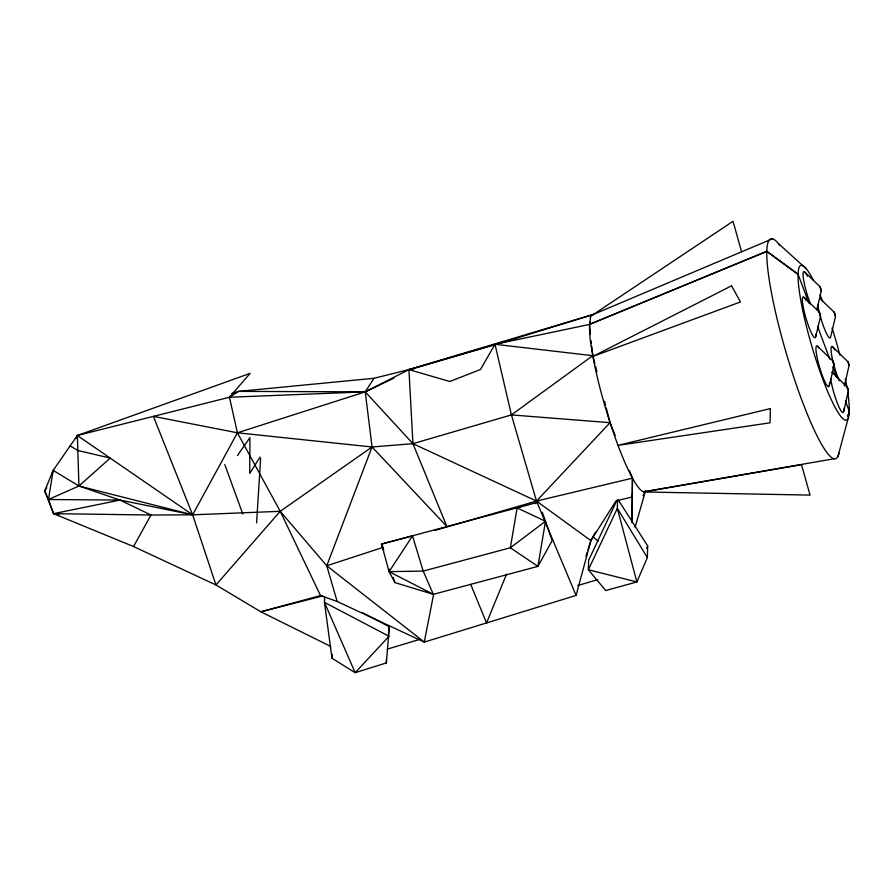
<?xml version="1.0" encoding="UTF-8"?>
<svg xmlns="http://www.w3.org/2000/svg" width="894" height="894" viewBox="0 0 894 894"><rect width="100%" height="100%" fill="white"/><g stroke="black" fill="none" stroke-linecap="round" stroke-linejoin="round"><path stroke-width="1.34" d="M249.94 438.954L249.705 473.474L260.065 457.013M632.147 522.632L632.46 478.167L629.331 470.423M587.984 549.698L590.9 540.635L616.055 500.841L632.192 497.019L632.46 478.167L536.489 501.076L435.02 530.388M631.857 522.454L632.27 494.606L632.192 497.019M816.792 309.782L821.262 290.997L820.826 288.673L819.954 286.683L804.589 271.921M817.742 304.653A21.232 3.241 73.6 0 0 824.726 329.473A21.232 3.241 73.6 0 0 830.727 336.636L835.51 316.51L835.085 314.185L834.203 312.196L819.798 298.35M844.484 383.392A21.232 3.241 73.6 0 1 844.428 385.906L849.076 365.389L848.73 363.512L848.026 361.891L832.549 346.716M324.623 596.969L324.466 602.4L331.998 658.219L355.164 672.701L386.353 662.923L389.315 626.75L362.506 612.703M331.998 658.219L332.11 654.341M386.353 662.923L386.465 658.912M617.575 500.238L617.341 508.384L636.874 581.96L605.707 590.521L588.364 569.757L588.632 560.247L617.016 500.126M647.357 557.599L617.341 508.384L588.364 569.757L636.874 581.96L647.357 557.599L647.681 545.943L618.357 500.059M815.753 336.557L820.547 316.331L820.133 314.04L819.25 312.017L803.952 297.3M829.341 385.537L834.147 365.311L833.733 363.009L832.85 360.997L817.541 346.28M843.712 411.352L848.372 390.723L848.037 388.856L847.322 387.225L831.912 372.094A21.232 3.241 73.6 0 1 833.208 373.703M256.589 522.856L260.635 458.566M388.398 634.807L389.315 626.75M330.624 646.384L260.836 611.798L215.968 584.967L133.541 546.547L53.539 513.648L48.455 499.522L53.182 470.378L77.342 435.501L250.13 373.334L229.456 397.249L77.342 435.501L76.437 438.127M594.834 363.724C591.202 348.381 587.727 332.132 590.699 316.409L593.907 314.275L408.938 369.613L365.244 391.863L237.402 432.797L153.399 416.369L192.635 514.832L215.968 584.967L280.224 511.312L372.049 446.978L412.939 443.67L511.413 414.917L592.756 355.678L591.727 346.179M388.812 568.875L389.091 571.646L423.186 571.087L510.351 547.787L517.112 507.915L545.463 521.291L537.931 566.371L433.333 594.342L394.958 582.597L389.091 571.646L381.514 544.066L519.917 507.054M433.59 594.488L424.27 642.082L337.172 601.483L320.521 595.572L260.836 611.798L322.656 595.963M838.047 456.13L848.16 418.336M411.318 369.859L415.051 368.082L373.971 378.285L238.564 391.393L229.456 397.249L237.402 432.797L280.224 511.312L326.757 565.779L424.27 642.082L576.071 595.426L590.9 540.635L595.449 532.086M847.87 416.425L849.3 411.229A80.628 12.326 73.6 0 0 847.736 392.198M847.814 416.682L849.3 411.318L845.4 400.791M635.109 527.192L645.468 490.985M76.538 438.149L77.342 435.501L192.635 514.832L280.224 511.312L320.521 595.572M51.617 475.463L53.182 470.378L78.94 486.001L119.997 500.07L150.997 515.011L192.635 514.832L237.402 432.797L372.049 446.978L446.899 526.51L412.939 443.67L408.938 369.613L512.206 339.496M585.905 556.169L587.157 552.28M337.172 601.483L326.757 565.779L372.049 446.978L365.244 391.851L373.971 378.285M506.529 574.205L486.548 622.962L470.691 584.385M535.439 503.646L536.489 501.076L610.054 422.683L606.244 407.943M53.182 470.378L44.7 490.951L53.539 513.648L58.982 514.843M821.262 290.997L819.954 286.683M835.51 316.51L834.203 312.196M849.076 365.389L848.026 361.891M590.42 333.954L589.392 324.455L590.521 321.907M643.088 495.656L645.401 490.75M646.518 548.391L647.681 545.943M820.491 316.465L819.25 312.017M834.147 365.311L832.85 360.997M848.372 390.723L847.322 387.225M133.541 546.547L150.997 515.011L53.539 513.648L119.997 500.07L192.635 514.832L78.94 486.001L48.455 499.522L44.7 490.951L46.79 487.655M412.514 535.886L389.091 571.646L433.333 594.342L423.186 571.087L412.514 535.886L381.514 544.066L383.749 550.481M237.469 455.538L249.951 437.579M545.463 521.291L510.351 547.787L537.931 566.371L552.179 540.557L542.323 512.307M393.885 378.184L365.244 391.851L229.456 397.249M772.394 238.81L593.705 314.275L733.024 221.299L741.573 251.717M415.051 368.082L408.938 369.613L449.816 381.492L480.458 369.513L494.997 344.302L589.392 324.455L766.806 251.303L798.074 274.324A80.628 12.326 73.6 0 0 822.681 378.922A80.628 12.326 73.6 0 0 849.3 411.318M589.392 324.455L766.795 251.426A114.678 17.522 73.6 0 1 779.769 245.314M326.757 565.779L383.526 547.217M513.525 339.128L593.907 314.275M387.314 649.145L419.085 639.545M231.904 393.338L238.564 391.393L365.244 391.851L412.939 443.67L536.489 501.076L590.9 540.635M416.38 367.691L512.195 339.519M577.68 585.525L597.728 579.625M517.112 507.915L538.736 502.026M834.057 458.778L643.635 491.767A92.484 14.136 73.6 0 1 592.756 355.678L494.997 344.302L511.413 414.917L536.489 501.076L576.071 595.426M48.455 499.522L119.997 500.07M511.413 414.917L610.054 422.683L615.262 435.59M70.134 445.905L77.823 450.475L110.197 458.108L78.94 486.001L77.342 435.501M766.795 251.426L798.074 274.234A80.628 12.326 73.6 0 1 813.395 280.314M592.823 536.635L597.997 541.116M778.484 243.66L806.287 268.77M798.074 274.234L808.802 303.021M817.585 326.422L829.788 359.131M832.716 366.864L836.616 377.402M224.807 464.578L242.788 514.016M393.159 577.457L394.958 582.597M595.527 366.406L596.901 371.759M604.523 401.238L605.551 405.261M591.146 340.748L591.437 343.464M838.941 453.224A114.678 17.522 73.6 0 1 798.823 391.93A114.678 17.522 73.6 0 1 766.806 251.303M815.831 334.11A21.232 3.241 73.6 0 1 810.445 330.892A21.232 3.241 73.6 0 1 802.689 303.77A21.232 3.241 73.6 0 1 806.276 300.708M843.791 408.904A21.232 3.241 73.6 0 1 838.505 405.898A21.232 3.241 73.6 0 1 830.716 379.011M829.431 383.09A21.232 3.241 73.6 0 1 819.832 368.071A21.232 3.241 73.6 0 1 818.848 347.889M820.055 294.864A80.628 12.326 73.6 0 1 822.636 301.256M832.079 328.053A80.628 12.326 73.6 0 1 839.902 355.119M845.422 379.011A80.628 12.326 73.6 0 1 847.099 388.186M810.478 303.96A21.232 3.241 73.6 0 1 803.237 277.196A21.232 3.241 73.6 0 1 807.427 276.257M839.31 380.81A21.232 3.241 73.6 0 1 831.409 353.588A21.232 3.241 73.6 0 1 834.84 349.99M770.404 408.58L770.036 422.817L617.888 445.391L770.404 408.58M389.046 636.26L355.164 672.701L324.466 602.4L389.046 636.26M731.549 285.812L592.856 356.415L740.456 301.971L731.549 285.812M801.516 464.69L643.803 491.968L810.053 495.097L801.516 464.69"/></g></svg>
